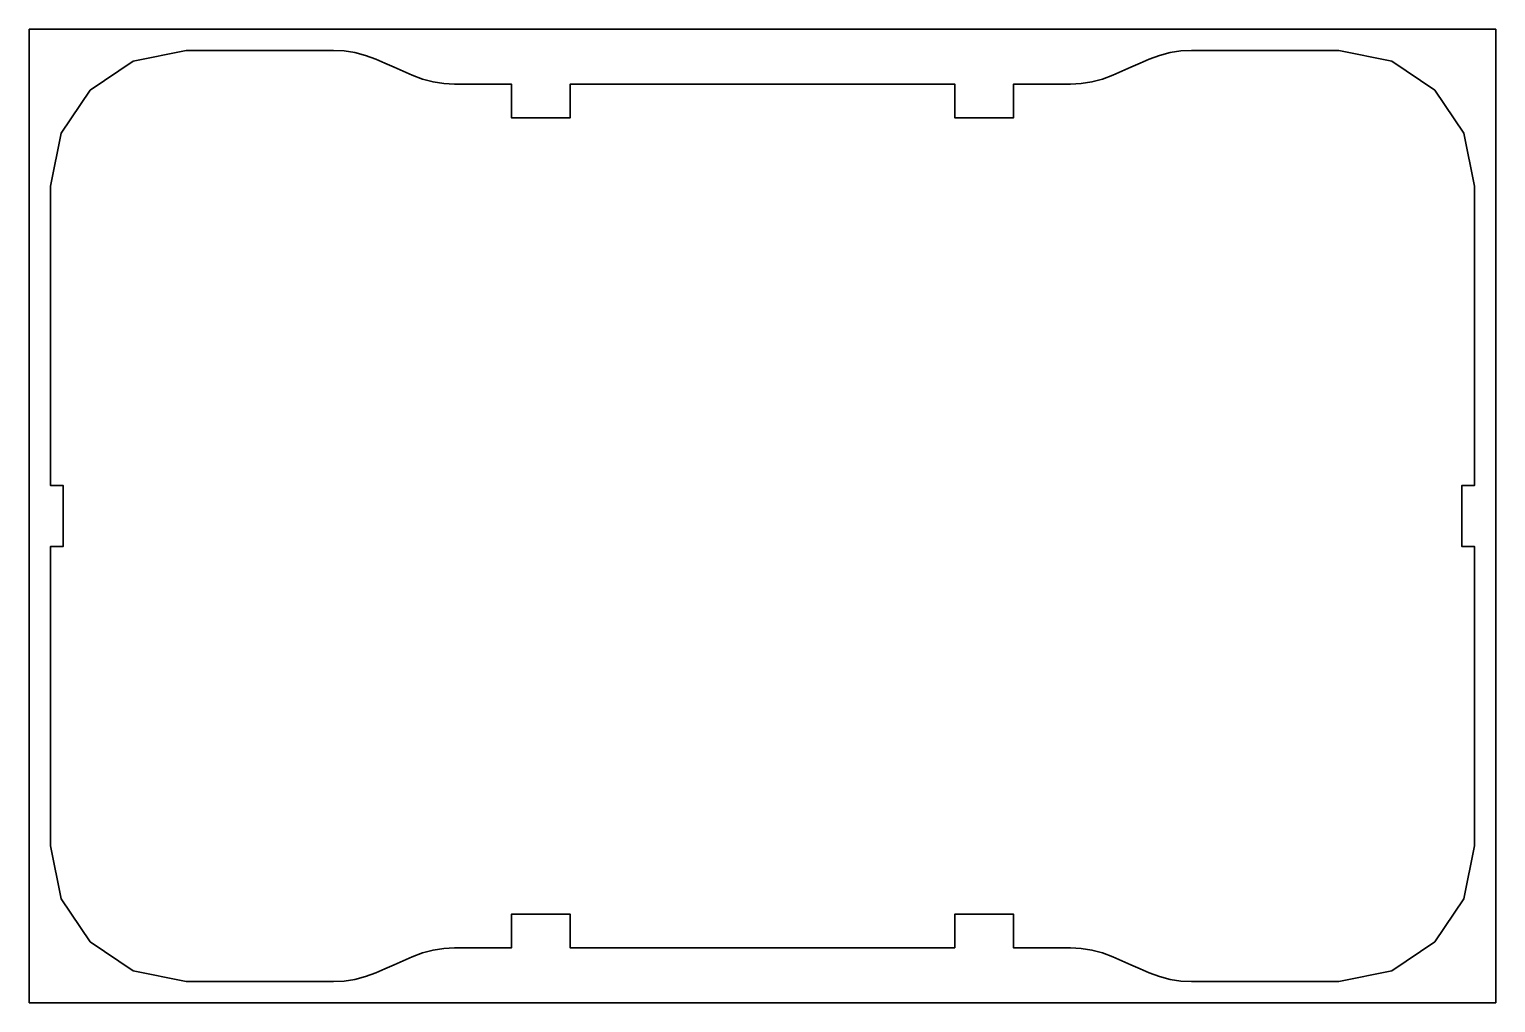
# Model space of a CAD drawing. Header units: millimetres. Extents: x -69 to 279, y 33 to 264.
import ezdxf

# ---------------------------------------------------------------- set-up
doc = ezdxf.new("R2010")
doc.units = ezdxf.units.MM
doc.header["$MEASUREMENT"] = 0
doc.layers.get('0').update_dxf_attribs({"lineweight": 0})
doc.layers.add('Safety', color=7, linetype='Continuous', lineweight=0)

msp = doc.modelspace()

# ---------------------------------------------------------------- linework, layer by layer
at = {"color": 18, "lineweight": 35, "true_color": 0x000000}
msp.add_lwpolyline([(150.62, 46), (150.62, 54), (164.6, 54), (164.6, 46), (178.06, 46), (180.64, 45.87), (183.19, 45.47), (185.69, 44.81), (188.11, 43.9), (190.28, 42.95), (192.45, 42), (194.62, 41.05), (196.8, 40.1), (199.22, 39.19), (201.71, 38.53), (204.26, 38.13), (206.85, 38), (241.77, 38), (241.77, 38), (241.77, 38), (254.32, 40.53), (264.56, 47.44), (271.47, 57.68), (274, 70.23), (274, 141.25), (271, 141.25), (271, 155.75), (274, 155.75), (274, 226.77), (271.47, 239.32), (264.56, 249.56), (254.32, 256.47), (241.77, 259), (241.77, 259), (241.77, 259), (206.85, 259), (204.26, 258.87), (201.71, 258.47), (199.22, 257.81), (196.8, 256.9), (194.62, 255.95), (192.45, 255), (190.28, 254.05), (188.11, 253.1), (185.69, 252.19), (183.19, 251.53), (180.64, 251.13), (178.06, 251), (164.6, 251), (164.6, 243), (150.62, 243), (150.62, 251), (59.38, 251), (59.38, 243), (45.4, 243), (45.4, 251), (31.94, 251), (29.36, 251.13), (26.81, 251.53), (24.31, 252.19), (21.89, 253.1), (19.72, 254.05), (17.55, 255), (15.38, 255.95), (13.2, 256.9), (10.78, 257.81), (8.29, 258.47), (5.74, 258.87), (3.15, 259), (-31.77, 259), (-31.77, 259), (-31.77, 259), (-44.32, 256.47), (-54.56, 249.56), (-61.47, 239.32), (-64, 226.77), (-64, 155.75), (-61, 155.75), (-61, 141.25), (-64, 141.25), (-64, 70.23), (-61.47, 57.68), (-54.56, 47.44), (-44.32, 40.53), (-31.77, 38), (-31.77, 38), (-31.77, 38), (3.15, 38), (5.74, 38.13), (8.29, 38.53), (10.78, 39.19), (13.2, 40.1), (15.38, 41.05), (17.55, 42), (19.72, 42.95), (21.89, 43.9), (24.31, 44.81), (26.81, 45.47), (29.36, 45.87), (31.94, 46), (45.4, 46), (45.4, 54), (59.38, 54), (59.38, 46)], close=True, dxfattribs=at)
at = {"layer": 'Safety', "color": 18, "lineweight": 35, "true_color": 0x000000}
msp.add_lwpolyline([(279, 264), (-69, 264), (-69, 33), (279, 33)], close=True, dxfattribs=at)

doc.saveas('drawing.dxf')
